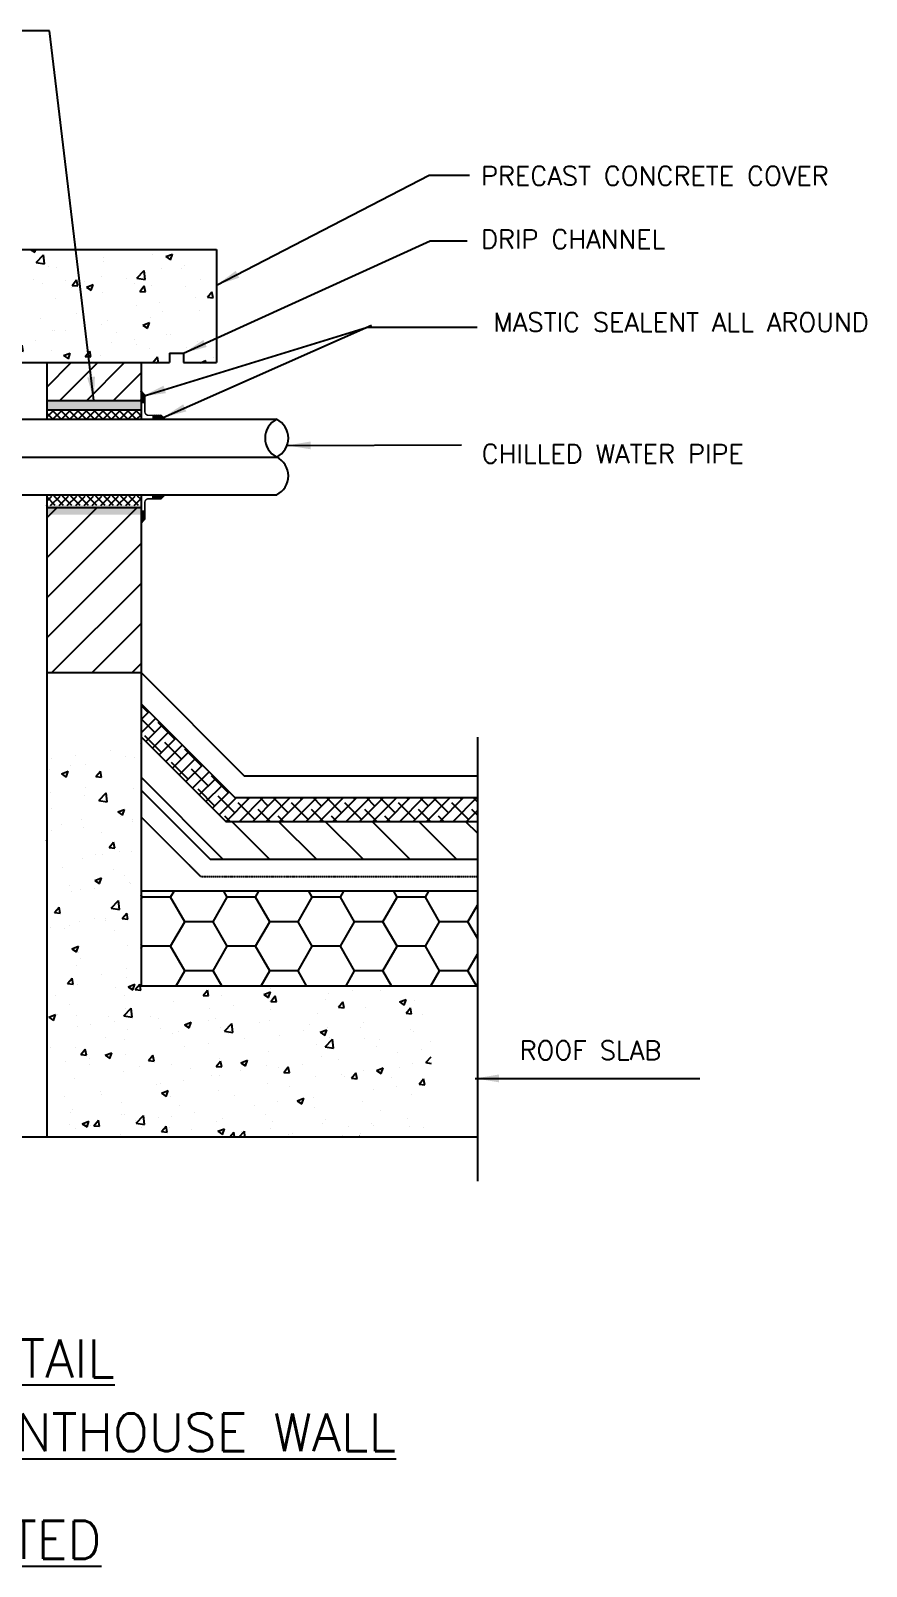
# Model space of a CAD drawing. Header units: millimetres. Extents: x -95178 to 274693, y -2232 to 263302.
# Drawn here: x 221447 to 223661, y 215872 to 219939 of the extents above; entities that cross this region are included whole.
import ezdxf

# ---------------------------------------------------------------- set-up
doc = ezdxf.new("R2010")
doc.units = ezdxf.units.MM
for name, pattern in [('CENTER', [2, 1.25, -0.25, 0.25, -0.25]), ('CONTINUÏUS', [0]), ('DASHED', [0.75, 0.5, -0.25])]:
    doc.linetypes.add(name, pattern=pattern)
for name, color, linetype in [('1-DIM', 15, 'Continuous'), ('2', 7, 'Continuous'), ('CH-PI-TXT', 7, 'Continuous'), ('M-ARC', 1, 'Continuous'), ('M-CH', 6, 'Continuous'), ('PED', 1, 'Continuous'), ('SECTION', 4, 'Continuous'), ('T', 4, 'Continuous')]:
    doc.layers.add(name, color=color, linetype=linetype)
doc.styles.add('ROMANS', font='romans.shx', dxfattribs={"width": 0.8})
doc.styles.get("Standard").update_dxf_attribs({"font": 'arial.ttf'})
doc.dimstyles.new('IMRAN', dxfattribs={"dimscale": 50, "dimtxt": 2.5, "dimasz": 2.5, "dimexe": 0.5, "dimexo": 0.5, "dimgap": 0.5, "dimtad": 0, "dimdec": 0, "dimrnd": 0.5, "dimzin": 9, "dimdsep": 46, "dimtxsty": 'ROMANS', "dimcen": 0, "dimdle": 0.07, "dimclrt": 15, "dimadec": 0, "dimazin": 0, "dimtfac": 1, "dimtdec": 4, "dimtix": 1, "dimtmove": 1, "dimatfit": 3, "dimfxl": 1, "dimtolj": 1, "dimtzin": 0, "dimarcsym": 0})

# ---------------------------------------------------------------- blocks, each defined once
blk = doc.blocks.new('*X42')
at = {"color": 0}
for p, q in [((189.38, 169.05), (190.16, 169.83)), ((190.03, 168.83), (189.38, 169.48)), ((190.91, 168.83), (189.91, 169.83)), ((190.04, 168.83), (191.04, 169.83)), ((191.79, 168.83), (190.79, 169.83)), ((190.93, 168.83), (191.93, 169.83)), ((192.68, 168.83), (191.68, 169.83)), ((191.81, 168.83), (192.81, 169.83)), ((193.56, 168.83), (192.56, 169.83)), ((192.7, 168.83), (193.7, 169.83)), ((194.44, 168.83), (193.44, 169.83)), ((193.58, 168.83), (194.58, 169.83)), ((195.33, 168.83), (194.33, 169.83)), ((194.46, 168.83), (195.46, 169.83)), ((196.21, 168.83), (195.21, 169.83)), ((195.35, 168.83), (196.35, 169.83)), ((197.1, 168.83), (196.1, 169.83)), ((196.23, 168.83), (197.23, 169.83)), ((197.98, 168.83), (196.98, 169.83)), ((197.12, 168.83), (198.12, 169.83)), ((198.86, 168.83), (197.86, 169.83)), ((198, 168.83), (199, 169.83)), ((199.38, 169.2), (198.75, 169.83)), ((198.88, 168.83), (199.38, 169.32))]:
    blk.add_line(p, q, dxfattribs=at)
blk = doc.blocks.new('*X43')
at = {"color": 0}
for p, q in [((189.38, 144.3), (189.91, 144.83)), ((189.79, 143.83), (190.79, 144.83)), ((191.16, 143.83), (190.16, 144.83)), ((190.68, 143.83), (191.68, 144.83)), ((192.04, 143.83), (191.04, 144.83)), ((191.56, 143.83), (192.56, 144.83)), ((192.93, 143.83), (191.93, 144.83)), ((192.45, 143.83), (193.45, 144.83)), ((193.81, 143.83), (192.81, 144.83)), ((193.33, 143.83), (194.33, 144.83)), ((194.7, 143.83), (193.7, 144.83)), ((194.21, 143.83), (195.21, 144.83)), ((195.58, 143.83), (194.58, 144.83)), ((195.1, 143.83), (196.1, 144.83)), ((196.46, 143.83), (195.46, 144.83)), ((195.98, 143.83), (196.98, 144.83)), ((197.35, 143.83), (196.35, 144.83)), ((196.86, 143.83), (197.86, 144.83)), ((198.23, 143.83), (197.23, 144.83)), ((197.75, 143.83), (198.75, 144.83)), ((199.12, 143.83), (198.12, 144.83)), ((199.38, 144.45), (199, 144.83)), ((190.28, 143.83), (189.38, 144.73)), ((189.39, 143.83), (189.38, 143.85)), ((198.63, 143.83), (199.38, 144.58))]:
    blk.add_line(p, q, dxfattribs=at)
blk = doc.blocks.new('*X41')
at = {"color": 0}
for p, q in [((134.64, 185.88), (134.64, 185.88)), ((136.12, 186.03), (136.82, 186.3)), ((136.12, 186.03), (136.62, 185.7)), ((136.62, 185.7), (136.82, 186.3)), ((139.51, 186.45), (139.51, 186.45)), ((139.98, 185.65), (139.98, 185.65)), ((149.02, 186.78), (149.07, 186.83)), ((149.02, 186.78), (149.62, 186.72)), ((149.54, 185.93), (149.54, 185.93)), ((149.62, 186.72), (149.6, 186.83)), ((150.49, 185.23), (151.19, 185.5)), ((150.99, 184.9), (151.19, 185.5)), ((154.74, 186.68), (154.74, 186.68)), ((156.2, 186.15), (156.68, 186.72)), ((156.2, 186.15), (156.8, 186.1)), ((156.33, 186.08), (156.33, 186.08)), ((156.8, 186.1), (156.68, 186.72)), ((158.83, 186.41), (158.83, 186.41)), ((160.83, 185.95), (160.83, 185.95)), ((163.37, 185.52), (163.85, 186.1)), ((163.37, 185.52), (163.97, 185.47)), ((163.97, 185.47), (163.85, 186.1)), ((170.54, 184.89), (171.02, 185.47)), ((171.14, 184.84), (171.02, 185.47)), ((175.13, 186.15), (175.13, 186.15)), ((178.91, 185.45), (178.91, 185.45)), ((180.18, 186.79), (180.18, 186.79)), ((181.41, 185.78), (181.41, 185.78)), ((185.2, 186.28), (185.2, 186.28)), ((187.67, 186.83), (188.13, 186.52)), ((188.13, 186.52), (188.24, 186.83)), ((188.26, 185.43), (189.04, 186.24)), ((189.15, 185.29), (189.04, 186.24)), ((195.41, 185.99), (195.41, 185.99)), ((195.44, 185.56), (195.44, 185.56)), ((200.63, 186.31), (200.63, 186.31)), ((202.01, 186.06), (202.71, 186.33)), ((202.01, 186.06), (202.5, 185.72)), ((202.5, 185.72), (202.71, 186.33)), ((139.36, 184.59), (139.36, 184.59)), ((143.72, 184.42), (143.72, 184.42)), ((144.49, 185.29), (144.49, 185.29)), ((145.32, 185.43), (145.32, 185.43)), ((146.22, 184.75), (146.22, 184.75)), ((149.17, 183.95), (149.17, 183.95)), ((150.01, 185.25), (150.01, 185.25)), ((150.49, 185.23), (150.99, 184.9)), ((150.65, 185.2), (150.65, 185.2)), ((155, 184.95), (155, 184.95)), ((155.99, 184.98), (155.99, 184.98)), ((159.75, 184.06), (159.75, 184.06)), ((161.33, 184.75), (161.33, 184.75)), ((164.8, 184.7), (164.8, 184.7)), ((164.86, 184.43), (165.56, 184.7)), ((164.86, 184.43), (165.36, 184.1)), ((165.36, 184.1), (165.56, 184.7)), ((166.67, 184.52), (166.67, 184.52)), ((168.81, 184.12), (168.81, 184.12)), ((170, 185.45), (170, 185.45)), ((170.54, 184.89), (171.14, 184.84)), ((172.01, 184.3), (172.01, 184.3)), ((172.59, 184.62), (172.59, 184.62)), ((177.35, 184.07), (177.35, 184.07)), ((177.72, 184.27), (178.2, 184.84)), ((177.72, 184.27), (178.31, 184.21)), ((178.31, 184.21), (178.2, 184.84)), ((179.23, 183.63), (179.93, 183.9)), ((179.73, 183.3), (179.93, 183.9)), ((182.68, 183.85), (182.68, 183.85)), ((183.74, 183.99), (183.74, 183.99)), ((184.89, 183.64), (185.37, 184.21)), ((185.25, 184.21), (185.25, 184.21)), ((185.49, 183.59), (185.37, 184.21)), ((188.26, 185.43), (189.15, 185.29)), ((189.58, 184.99), (189.58, 184.99)), ((190.39, 184.92), (190.39, 184.92)), ((195.18, 184), (195.18, 184)), ((198.93, 183.77), (199.71, 184.58)), ((199.82, 183.63), (199.71, 184.58)), ((201.49, 184.83), (201.49, 184.83)), ((203.64, 184.8), (203.64, 184.8)), ((203.99, 185.16), (203.99, 185.16)), ((136.22, 182.31), (137, 183.12)), ((136.22, 182.31), (137.11, 182.17)), ((137.11, 182.17), (137, 183.12)), ((137.41, 183.59), (137.41, 183.59)), ((142.09, 182.01), (142.79, 182.28)), ((142.59, 181.67), (142.79, 182.28)), ((143.33, 182.95), (143.33, 182.95)), ((149.42, 182.6), (149.42, 182.6)), ((154.62, 183.35), (154.62, 183.35)), ((156.2, 182.46), (156.2, 182.46)), ((159.99, 182.96), (159.99, 182.96)), ((166.3, 183.79), (166.3, 183.79)), ((175.01, 182.82), (175.01, 182.82)), ((177.91, 182.99), (177.91, 182.99)), ((179.23, 183.63), (179.73, 183.3)), ((180.06, 183.46), (180.06, 183.46)), ((182.57, 182.34), (182.57, 182.34)), ((184.89, 183.64), (185.49, 183.59)), ((188.02, 183.62), (188.02, 183.62)), ((188.88, 183.17), (188.88, 183.17)), ((191.39, 183.5), (191.39, 183.5)), ((191.97, 182.79), (191.97, 182.79)), ((192.06, 183.01), (192.54, 183.59)), ((192.06, 183.01), (192.66, 182.96)), ((192.66, 182.96), (192.54, 183.59)), ((193.36, 183.4), (193.36, 183.4)), ((193.6, 182.83), (194.3, 183.1)), ((193.6, 182.83), (194.1, 182.5)), ((194.1, 182.5), (194.3, 183.1)), ((195.32, 182.23), (195.32, 182.23)), ((197.8, 183.79), (197.8, 183.79)), ((198.7, 183.17), (198.7, 183.17)), ((198.93, 183.77), (199.82, 183.63)), ((199.23, 182.38), (199.72, 182.96)), ((199.23, 182.38), (199.83, 182.33)), ((199.83, 182.33), (199.72, 182.96)), ((200.51, 182.98), (200.51, 182.98)), ((204.04, 182.95), (204.04, 182.95)), ((205.65, 183.68), (205.65, 183.68)), ((206.41, 181.76), (206.89, 182.33)), ((207, 181.7), (206.89, 182.33)), ((136.07, 180.51), (136.55, 181.08)), ((136.66, 180.46), (136.55, 181.08)), ((137.5, 181.95), (137.5, 181.95)), ((139.24, 181.26), (139.24, 181.26)), ((142.09, 182.01), (142.58, 181.67)), ((143.59, 180.8), (143.59, 180.8)), ((144.37, 181.96), (144.37, 181.96)), ((146.89, 180.65), (147.67, 181.46)), ((146.89, 180.65), (147.78, 180.51)), ((147.38, 181.3), (147.38, 181.3)), ((147.78, 180.51), (147.67, 181.46)), ((153.7, 182.13), (153.7, 182.13)), ((156.46, 181.21), (157.16, 181.48)), ((156.46, 181.21), (156.96, 180.87)), ((156.96, 180.87), (157.16, 181.48)), ((159.63, 180.73), (159.63, 180.73)), ((164.68, 181.37), (164.68, 181.37)), ((166.25, 180.99), (166.25, 180.99)), ((169.87, 182.12), (169.87, 182.12)), ((169.96, 180.68), (169.96, 180.68)), ((170.83, 180.41), (171.53, 180.68)), ((171.33, 180.07), (171.53, 180.68)), ((172.08, 181.99), (172.08, 181.99)), ((176.28, 181.51), (176.28, 181.51)), ((178.78, 181.84), (178.78, 181.84)), ((180.31, 180.79), (180.31, 180.79)), ((185.13, 180.88), (185.13, 180.88)), ((186.14, 181.79), (186.14, 181.79)), ((190.27, 181.59), (190.27, 181.59)), ((198.86, 180.88), (198.86, 180.88)), ((201.36, 181.21), (201.36, 181.21)), ((205.15, 181.71), (205.15, 181.71)), ((206.41, 181.76), (207, 181.7)), ((134.38, 179.05), (134.39, 179.05)), ((134.38, 179.02), (134.39, 179.05)), ((134.77, 179.64), (134.77, 179.64)), ((134.8, 179.42), (134.8, 179.42)), ((136.07, 180.51), (136.66, 180.46)), ((138.03, 180.54), (138.03, 180.54)), ((140.14, 179.2), (140.14, 179.2)), ((141.09, 180.47), (141.09, 180.47)), ((143.24, 179.88), (143.72, 180.46)), ((143.24, 179.88), (143.84, 179.83)), ((143.37, 180.32), (143.37, 180.32)), ((143.84, 179.83), (143.72, 180.46)), ((145.48, 178.97), (145.48, 178.97)), ((148.71, 180.09), (148.71, 180.09)), ((149.3, 179.28), (149.3, 179.28)), ((150.41, 179.25), (150.89, 179.83)), ((150.41, 179.25), (151.01, 179.2)), ((151.01, 179.2), (150.89, 179.83)), ((154.05, 179.87), (154.05, 179.87)), ((154.5, 180.03), (154.5, 180.03)), ((154.58, 178.98), (154.58, 178.98)), ((157.36, 179.02), (157.36, 179.02)), ((157.57, 179), (158.35, 179.81)), ((157.57, 179), (158.46, 178.86)), ((157.58, 178.63), (158.07, 179.2)), ((158.18, 178.57), (158.07, 179.2)), ((158.46, 178.86), (158.35, 179.81)), ((159.38, 179.64), (159.38, 179.64)), ((160.42, 179.98), (160.42, 179.98)), ((163.67, 179.85), (163.67, 179.85)), ((164.72, 179.41), (164.72, 179.41)), ((166.18, 180.18), (166.18, 180.18)), ((170.06, 179.19), (170.06, 179.19)), ((170.83, 180.41), (171.33, 180.07)), ((174.48, 179.79), (174.48, 179.79)), ((174.89, 179.49), (174.89, 179.49)), ((175.4, 178.96), (175.4, 178.96)), ((179.94, 180.13), (179.94, 180.13)), ((185.2, 179.61), (185.9, 179.87)), ((185.2, 179.61), (185.7, 179.27)), ((185.7, 179.27), (185.9, 179.87)), ((186.25, 179.23), (186.25, 179.23)), ((188.76, 179.55), (188.76, 179.55)), ((192.54, 180.05), (192.54, 180.05)), ((195.79, 179.29), (195.79, 179.29)), ((199.57, 178.8), (200.27, 179.07)), ((200.07, 178.47), (200.27, 179.07)), ((200.39, 179.65), (200.39, 179.65)), ((201.62, 180.3), (201.62, 180.3)), ((205.52, 180.35), (205.52, 180.35)), ((139.12, 177.93), (139.12, 177.93)), ((144.25, 178.64), (144.25, 178.64)), ((144.75, 177.36), (144.75, 177.36)), ((148.06, 177.98), (148.76, 178.25)), ((148.06, 177.98), (148.55, 177.65)), ((148.55, 177.65), (148.76, 178.25)), ((148.75, 177.98), (148.75, 177.98)), ((150.82, 178.75), (150.82, 178.75)), ((151.07, 178.19), (151.07, 178.19)), ((153.57, 178.52), (153.57, 178.52)), ((156.15, 178.52), (156.15, 178.52)), ((157.58, 178.63), (158.18, 178.57)), ((159.51, 177.4), (159.51, 177.4)), ((161.49, 178.3), (161.49, 178.3)), ((162.43, 177.18), (163.13, 177.45)), ((162.81, 177.79), (162.81, 177.79)), ((162.93, 176.85), (163.13, 177.45)), ((164.56, 178.04), (164.56, 178.04)), ((164.76, 178), (165.24, 178.57)), ((164.76, 178), (165.36, 177.95)), ((165.36, 177.95), (165.24, 178.57)), ((166.83, 178.07), (166.83, 178.07)), ((168.24, 177.34), (169.02, 178.15)), ((168.24, 177.34), (169.13, 177.2)), ((168.64, 178.79), (168.64, 178.79)), ((169.13, 177.2), (169.02, 178.15)), ((169.75, 178.79), (169.75, 178.79)), ((171.93, 177.37), (172.41, 177.95)), ((171.93, 177.37), (172.53, 177.32)), ((172.17, 177.85), (172.17, 177.85)), ((172.53, 177.32), (172.41, 177.95)), ((173.65, 177.57), (173.65, 177.57)), ((176.15, 177.9), (176.15, 177.9)), ((177.51, 177.62), (177.51, 177.62)), ((179.1, 176.74), (179.58, 177.32)), ((179.7, 176.69), (179.58, 177.32)), ((179.94, 178.39), (179.94, 178.39)), ((180.74, 178.74), (180.74, 178.74)), ((182.84, 177.39), (182.84, 177.39)), ((185.01, 177.56), (185.01, 177.56)), ((186.07, 178.51), (186.07, 178.51)), ((189.96, 178.29), (189.96, 178.29)), ((190.15, 178.26), (190.15, 178.26)), ((191.41, 178.29), (191.41, 178.29)), ((195.2, 178.9), (195.2, 178.9)), ((196.75, 178.06), (196.75, 178.06)), ((199.57, 178.8), (200.07, 178.47)), ((202.09, 177.84), (202.09, 177.84)), ((202.52, 177.77), (202.52, 177.77)), ((137.09, 175.98), (137.09, 175.98)), ((138.46, 176.53), (138.46, 176.53)), ((140.96, 176.86), (140.96, 176.86)), ((142.92, 176.98), (142.92, 176.98)), ((149.18, 175.95), (149.18, 175.95)), ((151.15, 175.79), (151.15, 175.79)), ((154.37, 176.7), (154.37, 176.7)), ((156.98, 176.79), (156.98, 176.79)), ((161.04, 175.91), (161.04, 175.91)), ((162.43, 177.18), (162.93, 176.85)), ((163.54, 176.24), (163.54, 176.24)), ((167.33, 176.73), (167.33, 176.73)), ((174.77, 176.17), (174.77, 176.17)), ((176.8, 176.38), (177.5, 176.65)), ((176.8, 176.38), (177.3, 176.04)), ((177.3, 176.04), (177.5, 176.65)), ((178.29, 176.29), (178.29, 176.29)), ((178.91, 175.69), (179.69, 176.5)), ((179.1, 176.74), (179.7, 176.69)), ((179.8, 175.55), (179.69, 176.5)), ((179.82, 176.81), (179.82, 176.81)), ((184.13, 177.29), (184.13, 177.29)), ((186.28, 176.12), (186.76, 176.69)), ((186.28, 176.12), (186.87, 176.06)), ((186.87, 176.06), (186.76, 176.69)), ((188.18, 177.17), (188.18, 177.17)), ((189.91, 176.11), (189.91, 176.11)), ((191.17, 175.58), (191.87, 175.85)), ((191.67, 175.24), (191.87, 175.85)), ((193.45, 175.49), (193.93, 176.06)), ((193.52, 176.94), (193.52, 176.94)), ((194.05, 175.44), (193.93, 176.06)), ((196.23, 176.94), (196.23, 176.94)), ((198.73, 177.27), (198.73, 177.27)), ((198.86, 176.72), (198.86, 176.72)), ((200.27, 176.32), (200.27, 176.32)), ((204.2, 176.49), (204.2, 176.49)), ((205.4, 177.02), (205.4, 177.02)), ((136.04, 175.46), (136.04, 175.46)), ((139.85, 174.83), (140.35, 175.03)), ((140.29, 174.83), (140.35, 175.03)), ((141.38, 175.23), (141.38, 175.23)), ((144.13, 175.31), (144.13, 175.31)), ((146.72, 175.01), (146.72, 175.01)), ((154.73, 175.07), (154.73, 175.07)), ((169.63, 175.46), (169.63, 175.46)), ((172.46, 175.29), (172.46, 175.29)), ((178.91, 175.69), (179.8, 175.55)), ((183.62, 175.28), (183.62, 175.28)), ((186.13, 175.61), (186.13, 175.61)), ((190.02, 174.93), (190.02, 174.93)), ((190.35, 174.83), (190.36, 174.84)), ((190.36, 174.83), (190.36, 174.84)), ((191.17, 175.58), (191.67, 175.24)), ((193.45, 175.49), (194.05, 175.44)), ((195.07, 175.57), (195.07, 175.57)), ((200.62, 174.86), (201.1, 175.44)), ((200.62, 174.86), (200.97, 174.83)), ((201.21, 174.83), (201.1, 175.44)), ((205.68, 174.83), (206.24, 175.05)), ((206.17, 174.83), (206.24, 175.05)), ((207.04, 175.33), (207.04, 175.33))]:
    blk.add_line(p, q, dxfattribs=at)
blk = doc.blocks.new('*X40')
at = {"color": 0}
for p, q in [((189.46, 134.34), (189.46, 134.34)), ((196.16, 133.76), (196.16, 133.76)), ((199.35, 134.5), (199.38, 134.51)), ((199.35, 134.5), (199.38, 134.47)), ((189.87, 132.93), (189.87, 132.93)), ((191.85, 132.14), (191.85, 132.14)), ((192.38, 133.26), (192.38, 133.26)), ((193.49, 132.29), (193.49, 132.29)), ((197.69, 133.14), (197.69, 133.14)), ((198.69, 133.04), (198.69, 133.04)), ((189.69, 131.76), (189.69, 131.76)), ((190.94, 131.27), (191.64, 131.54)), ((190.94, 131.27), (191.44, 130.93)), ((191.44, 130.93), (191.64, 131.54)), ((194.6, 130.99), (195.08, 131.56)), ((194.6, 130.99), (195.2, 130.93)), ((195.03, 131.53), (195.03, 131.53)), ((195.2, 130.93), (195.08, 131.56)), ((189.75, 129.32), (189.75, 129.32)), ((193.37, 128.97), (193.37, 128.97)), ((193.53, 129.81), (193.53, 129.81)), ((194.89, 128.45), (195.67, 129.26)), ((195.78, 128.31), (195.67, 129.26)), ((195.67, 128.64), (195.67, 128.64)), ((198.57, 129.72), (198.57, 129.72)), ((189.84, 127.64), (189.84, 127.64)), ((194.89, 128.45), (195.78, 128.31)), ((196.91, 127.24), (197.61, 127.51)), ((196.91, 127.24), (197.41, 126.91)), ((197.41, 126.91), (197.61, 127.51)), ((189.85, 125.3), (189.85, 125.3)), ((190.9, 125.87), (190.9, 125.87)), ((193.08, 126.42), (193.08, 126.42)), ((193.25, 125.64), (193.25, 125.64)), ((197.22, 126.7), (197.22, 126.7)), ((198.42, 126.19), (198.42, 126.19)), ((198.44, 126.39), (198.44, 126.39)), ((189.41, 124.04), (189.38, 124.24)), ((189.38, 124.04), (189.41, 124.04)), ((195.19, 125.08), (195.19, 125.08)), ((195.99, 123.46), (196.47, 124.04)), ((196.59, 123.41), (196.47, 124.04)), ((193.13, 122.31), (193.13, 122.31)), ((194.59, 122.76), (194.59, 122.76)), ((195.26, 122.68), (195.26, 122.68)), ((195.99, 123.46), (196.59, 123.41)), ((197.09, 123.09), (197.09, 123.09)), ((198.32, 123.06), (198.32, 123.06)), ((189.43, 121.68), (189.43, 121.68)), ((191.09, 121.34), (191.09, 121.34)), ((196.43, 121.11), (196.43, 121.11)), ((197.66, 120.48), (197.66, 120.48)), ((191.82, 119.48), (191.82, 119.48)), ((191.96, 118.81), (191.96, 118.81)), ((193.01, 118.98), (193.01, 118.98)), ((194.46, 119.14), (194.46, 119.14)), ((194.48, 119.99), (195.18, 120.26)), ((194.48, 119.99), (194.98, 119.66)), ((194.98, 119.66), (195.18, 120.26)), ((198.2, 119.73), (198.2, 119.73)), ((198.25, 119.64), (198.25, 119.64)), ((190.2, 116.57), (190.68, 117.14)), ((190.8, 116.52), (190.68, 117.14)), ((196.21, 117.05), (196.99, 117.86)), ((197.1, 116.91), (196.99, 117.86)), ((190.2, 116.57), (190.8, 116.52)), ((192.89, 115.65), (192.89, 115.65)), ((194.48, 116), (194.48, 116)), ((195.62, 115.7), (195.62, 115.7)), ((195.64, 115.98), (195.64, 115.98)), ((196.21, 117.05), (197.1, 116.91)), ((197.38, 115.94), (197.86, 116.52)), ((197.38, 115.94), (197.97, 115.89)), ((197.97, 115.89), (197.86, 116.52)), ((198.08, 116.4), (198.08, 116.4)), ((189.81, 114.98), (189.81, 114.98)), ((191.25, 114.88), (191.25, 114.88)), ((191.83, 115.2), (191.83, 115.2)), ((196.59, 114.66), (196.59, 114.66)), ((192.05, 112.74), (192.75, 113.01)), ((192.05, 112.74), (192.54, 112.41)), ((192.54, 112.4), (192.75, 113.01)), ((192.76, 112.32), (192.76, 112.32)), ((197.96, 113.07), (197.96, 113.07)), ((199.3, 112.59), (199.3, 112.59)), ((192.49, 110.92), (192.49, 110.92)), ((192.99, 111.75), (192.99, 111.75)), ((197.83, 110.69), (197.83, 110.69)), ((189.4, 109.01), (189.4, 109.01)), ((191.59, 109.05), (192.07, 109.62)), ((191.59, 109.05), (192.19, 108.99)), ((192.19, 108.99), (192.07, 109.62)), ((192.64, 108.99), (192.64, 108.99)), ((195.23, 110.01), (195.23, 110.01)), ((197.84, 109.74), (197.84, 109.74)), ((198.76, 108.42), (199.25, 108.99)), ((199.36, 108.37), (199.25, 108.99)), ((190.36, 107.81), (190.36, 107.81)), ((196.67, 108.64), (196.67, 108.64)), ((197.63, 107.82), (197.63, 107.82)), ((198.01, 108.71), (198.71, 108.98)), ((198.01, 108.71), (198.51, 108.38)), ((198.51, 108.38), (198.71, 108.98)), ((198.76, 108.42), (199.36, 108.37)), ((199.17, 108.97), (199.17, 108.97)), ((203.46, 108.82), (203.46, 108.82)), ((205.94, 107.79), (206.42, 108.37)), ((205.94, 107.79), (206.53, 107.74)), ((206.53, 107.74), (206.42, 108.37)), ((207.9, 107.76), (207.9, 107.76)), ((212.39, 107.91), (213.09, 108.18)), ((212.39, 107.91), (212.88, 107.58)), ((212.88, 107.58), (213.09, 108.18)), ((213.09, 108.51), (213.09, 108.51)), ((213.11, 107.16), (213.59, 107.74)), ((213.71, 107.11), (213.59, 107.74)), ((219.25, 108.02), (219.25, 108.02)), ((221.76, 108.35), (221.76, 108.35)), ((224.77, 108.32), (224.77, 108.32)), ((226.76, 107.11), (227.46, 107.38)), ((227.25, 106.78), (227.46, 107.38)), ((189.61, 105.49), (190.31, 105.76)), ((190.11, 105.15), (190.31, 105.76)), ((190.55, 105.81), (190.55, 105.81)), ((191.79, 106.82), (191.79, 106.82)), ((197.54, 105.65), (198.32, 106.46)), ((197.71, 106.41), (197.71, 106.41)), ((198.43, 105.51), (198.32, 106.46)), ((202.85, 107.12), (202.85, 107.12)), ((206.65, 106.36), (206.65, 106.36)), ((209.15, 106.69), (209.15, 106.69)), ((212.94, 107.18), (212.94, 107.18)), ((213.11, 107.16), (213.71, 107.11)), ((213.11, 106.32), (213.11, 106.32)), ((218.11, 105.88), (218.11, 105.88)), ((218.94, 107.32), (218.94, 107.32)), ((220.28, 106.54), (220.76, 107.11)), ((220.28, 106.54), (220.88, 106.48)), ((220.88, 106.48), (220.76, 107.11)), ((223.16, 106.52), (223.16, 106.52)), ((226.76, 107.11), (227.25, 106.78)), ((227.45, 105.91), (227.94, 106.48)), ((227.45, 105.91), (228.05, 105.86)), ((228.05, 105.86), (227.94, 106.48)), ((228.35, 107.27), (228.35, 107.27)), ((189.61, 105.49), (190.11, 105.15)), ((192.52, 105.66), (192.52, 105.66)), ((192.65, 104.46), (192.65, 104.46)), ((194.04, 104.7), (194.04, 104.7)), ((195.88, 105.58), (195.88, 105.58)), ((196.54, 105.03), (196.54, 105.03)), ((197.54, 105.65), (198.43, 105.51)), ((197.99, 104.24), (197.99, 104.24)), ((200.33, 105.53), (200.33, 105.53)), ((201.22, 105.36), (201.22, 105.36)), ((201.45, 104.32), (201.45, 104.32)), ((203.98, 104.69), (204.68, 104.96)), ((203.98, 104.69), (204.48, 104.35)), ((204.48, 104.35), (204.68, 104.96)), ((206.56, 105.13), (206.56, 105.13)), ((207.28, 105.32), (207.28, 105.32)), ((207.78, 104.43), (207.78, 104.43)), ((208.21, 104), (208.99, 104.81)), ((209.1, 103.86), (208.99, 104.81)), ((211.9, 104.91), (211.9, 104.91)), ((212.97, 105.18), (212.97, 105.18)), ((217.24, 104.68), (217.24, 104.68)), ((218.36, 103.89), (219.06, 104.16)), ((218.85, 103.55), (219.06, 104.16)), ((219.13, 104.4), (219.13, 104.4)), ((222.58, 104.45), (222.58, 104.45)), ((222.91, 104.9), (222.91, 104.9)), ((227.91, 104.23), (227.91, 104.23)), ((229.23, 105.73), (229.23, 105.73)), ((195.61, 103.32), (195.61, 103.32)), ((197.59, 103.08), (197.59, 103.08)), ((202.73, 103.79), (202.73, 103.79)), ((203.33, 104.01), (203.33, 104.01)), ((206.52, 102.74), (206.52, 102.74)), ((208.21, 104), (209.1, 103.86)), ((208.67, 103.79), (208.67, 103.79)), ((210.31, 103.24), (210.31, 103.24)), ((214.01, 103.56), (214.01, 103.56)), ((216.62, 104.07), (216.62, 104.07)), ((217.99, 102.55), (217.99, 102.55)), ((218.36, 103.89), (218.85, 103.55)), ((218.88, 102.34), (219.66, 103.15)), ((219.35, 103.34), (219.35, 103.34)), ((219.77, 102.2), (219.66, 103.15)), ((223.04, 103.19), (223.04, 103.19)), ((224.68, 103.11), (224.68, 103.11)), ((228.23, 103.94), (228.23, 103.94)), ((230.02, 102.89), (230.02, 102.89)), ((189.78, 102.32), (189.78, 102.32)), ((192.4, 102.33), (192.4, 102.33)), ((192.98, 101.53), (193.46, 102.1)), ((192.98, 101.53), (193.58, 101.47)), ((193.58, 101.47), (193.46, 102.1)), ((193.91, 101.08), (193.91, 101.08)), ((195.58, 101.46), (196.28, 101.73)), ((195.58, 101.46), (196.08, 101.13)), ((196.08, 101.13), (196.28, 101.73)), ((197.7, 101.58), (197.7, 101.58)), ((200.15, 100.9), (200.63, 101.47)), ((200.15, 100.9), (200.75, 100.85)), ((200.75, 100.85), (200.63, 101.47)), ((204.02, 102.41), (204.02, 102.41)), ((207.66, 101.1), (207.66, 101.1)), ((209.95, 100.66), (210.65, 100.93)), ((210.45, 100.33), (210.65, 100.93)), ((212.85, 101.85), (212.85, 101.85)), ((218.53, 101.35), (218.53, 101.35)), ((218.88, 102.34), (219.77, 102.2)), ((220.28, 100.96), (220.28, 100.96)), ((224.36, 102.36), (224.36, 102.36)), ((226.6, 101.79), (226.6, 101.79)), ((229.1, 102.12), (229.1, 102.12)), ((229.56, 100.69), (230.12, 101.28)), ((191.41, 100.75), (191.41, 100.75)), ((193.89, 100.5), (193.89, 100.5)), ((197.47, 99.76), (197.47, 99.76)), ((199.23, 100.27), (199.23, 100.27)), ((202.61, 100.46), (202.61, 100.46)), ((204.57, 100.05), (204.57, 100.05)), ((206.86, 99.35), (206.86, 99.35)), ((207.32, 100.27), (207.81, 100.84)), ((207.32, 100.27), (207.92, 100.22)), ((207.68, 99.3), (207.68, 99.3)), ((207.92, 100.22), (207.81, 100.84)), ((209.91, 99.82), (209.91, 99.82)), ((209.95, 100.66), (210.45, 100.33)), ((212.7, 100.35), (212.7, 100.35)), ((213.99, 100.13), (213.99, 100.13)), ((214.5, 99.64), (214.98, 100.22)), ((214.5, 99.64), (215.09, 99.59)), ((215.09, 99.59), (214.98, 100.22)), ((215.25, 99.6), (215.25, 99.6)), ((216.49, 100.46), (216.49, 100.46)), ((220.59, 99.37), (220.59, 99.37)), ((221.67, 99.02), (222.15, 99.59)), ((222.27, 98.96), (222.15, 99.59)), ((222.91, 99.86), (222.91, 99.86)), ((224.32, 99.86), (225.02, 100.13)), ((224.32, 99.86), (224.82, 99.53)), ((224.82, 99.53), (225.02, 100.13)), ((226.76, 100.16), (226.76, 100.16)), ((228.11, 100.61), (228.11, 100.61)), ((229.56, 100.69), (230.12, 100.6)), ((192.28, 99.01), (192.28, 99.01)), ((195.07, 97.64), (195.07, 97.64)), ((201.03, 98.35), (201.03, 98.35)), ((201.39, 98.47), (201.39, 98.47)), ((201.55, 97.44), (202.25, 97.71)), ((202.05, 97.1), (202.25, 97.71)), ((203.89, 98.8), (203.89, 98.8)), ((207.54, 97.77), (207.54, 97.77)), ((212.73, 98.52), (212.73, 98.52)), ((215.09, 98.16), (215.09, 98.16)), ((217.86, 99.22), (217.86, 99.22)), ((220.92, 99.16), (220.92, 99.16)), ((221.67, 99.02), (222.27, 98.96)), ((223.97, 97.84), (223.97, 97.84)), ((225.92, 99.15), (225.92, 99.15)), ((226.47, 98.17), (226.47, 98.17)), ((228.84, 98.39), (229.32, 98.96)), ((228.84, 98.39), (229.44, 98.34)), ((229.44, 98.34), (229.32, 98.96)), ((191.28, 97.14), (191.28, 97.14)), ((195.2, 97.35), (195.2, 97.35)), ((197.35, 96.43), (197.35, 96.43)), ((201.55, 97.44), (202.05, 97.1)), ((202.48, 97.13), (202.48, 97.13)), ((203.43, 96.16), (203.43, 96.16)), ((209.26, 97.16), (209.26, 97.16)), ((211.36, 96.18), (211.36, 96.18)), ((213.86, 96.51), (213.86, 96.51)), ((215.92, 96.64), (216.62, 96.9)), ((215.92, 96.64), (216.42, 96.3)), ((216.42, 96.3), (216.62, 96.9)), ((217.65, 97.01), (217.65, 97.01)), ((222.79, 96.54), (222.79, 96.54)), ((227.99, 97.29), (227.99, 97.29)), ((191.95, 95.39), (191.95, 95.39)), ((192.16, 95.68), (192.16, 95.68)), ((193.15, 94.21), (193.85, 94.48)), ((193.65, 93.88), (193.85, 94.48)), ((194.37, 94), (194.85, 94.58)), ((194.96, 93.95), (194.85, 94.58)), ((197.29, 95.16), (197.29, 95.16)), ((197.6, 95.15), (197.6, 95.15)), ((198.75, 94.52), (198.75, 94.52)), ((198.86, 94.26), (199.64, 95.07)), ((199.75, 94.12), (199.64, 95.07)), ((201.26, 94.85), (201.26, 94.85)), ((202.62, 94.94), (202.62, 94.94)), ((205.05, 95.35), (205.05, 95.35)), ((207.41, 94.44), (207.41, 94.44)), ((207.96, 94.71), (207.96, 94.71)), ((212.61, 95.19), (212.61, 95.19)), ((213.3, 94.49), (213.3, 94.49)), ((217.74, 95.9), (217.74, 95.9)), ((218.91, 94.66), (218.91, 94.66)), ((224.74, 95.66), (224.74, 95.66)), ((227.63, 94.73), (227.63, 94.73)), ((191.77, 94.15), (191.77, 94.15)), ((192.44, 93.69), (192.44, 93.69)), ((193.15, 94.21), (193.65, 93.88)), ((194.06, 94.05), (194.06, 94.05)), ((194.37, 94), (194.96, 93.95)), ((197.23, 93.1), (197.23, 93.1)), ((198.86, 94.26), (199.75, 94.12)), ((199.39, 93.82), (199.39, 93.82)), ((201.54, 93.38), (202.02, 93.95)), ((201.54, 93.38), (202.14, 93.32)), ((202.14, 93.32), (202.02, 93.95)), ((202.36, 93.8), (202.36, 93.8)), ((204.73, 93.6), (204.73, 93.6)), ((207.52, 93.41), (208.22, 93.68)), ((207.52, 93.41), (208.02, 93.07)), ((208.02, 93.07), (208.22, 93.68)), ((208.78, 92.83), (209.19, 93.32)), ((209.28, 92.83), (209.19, 93.32)), ((209.76, 92.83), (210.32, 93.41)), ((210.07, 93.37), (210.07, 93.37)), ((210.38, 92.83), (210.32, 93.41)), ((213.08, 93.66), (213.08, 93.66)), ((215.02, 93.07), (215.02, 93.07)), ((215.41, 93.14), (215.41, 93.14)), ((218.64, 94.26), (218.64, 94.26)), ((220.75, 92.92), (220.75, 92.92)), ((221.34, 93.9), (221.34, 93.9)), ((222.47, 92.83), (222.59, 92.88)), ((222.58, 92.83), (222.59, 92.88)), ((222.67, 93.21), (222.67, 93.21)), ((223.84, 94.23), (223.84, 94.23)), ((223.98, 94.04), (223.98, 94.04)), ((227.87, 93.96), (227.87, 93.96)), ((229.31, 93.81), (229.31, 93.81))]:
    blk.add_line(p, q, dxfattribs=at)

msp = doc.modelspace()

# ---------------------------------------------------------------- hatches: boundary and pattern name
at = {"layer": '1-DIM'}
h = msp.add_hatch(dxfattribs=at)
h.set_pattern_fill('ANSI31', color=256, scale=600, style=0)
h.set_pattern_definition([(45, (196632.84, 287554.34), (-53.03301, 53.03301), [])])
h.paths.add_polyline_path([(221489.648, 218238.544), (221739.648, 218238.544), (221739.648, 218676.182), (221489.648, 218676.182)])
h.paths.add_polyline_path([(220314.648, 218238.544), (220564.648, 218238.544), (220564.648, 219059.493), (220314.648, 219059.493)])
h = msp.add_hatch(dxfattribs=at)
h.set_pattern_fill('ANSI38', color=11, scale=200, style=0)
h.set_pattern_definition([(45, (197080.238, 279014.643), (-17.67767, 17.67767), []), (135, (197080.238, 279014.643), (-53.033009, 17.67767), [62.5, -37.5])])
h.paths.add_polyline_path([(221739.648, 218068.838), (221739.648, 218155.909), (221987.898, 217907.659), (222630.66, 217907.659), (222630.66, 217844.659), (221963.827, 217844.659)])
h = msp.add_hatch(dxfattribs=at)
h.set_pattern_fill('ANSI31', color=11, scale=700, style=0)
h.set_pattern_definition([(135, (199992.905, 361966.925), (61.871843, 61.871843), [])])
h.paths.add_polyline_path([(222630.66, 217844.659), (222630.66, 217744.659), (221922.406, 217744.659), (221739.648, 217927.417), (221739.648, 218068.838), (221963.827, 217844.659)])
h = msp.add_hatch(dxfattribs=at)
h.set_pattern_fill('HONEY', color=256, scale=600, style=0)
h.set_pattern_definition([(180, (199992.905, 361966.925), (-112.5, 64.951905), [75, -150]), (60, (199992.905, 361966.925), (112.5, 64.951905), [75, -150]), (120, (199992.905, 361966.925), (-2e-07, 129.90381), [-150, 75])])
h.paths.add_polyline_path([(221739.648, 217659.493), (222630.66, 217659.493), (222630.66, 217409.493), (221739.648, 217409.493)])
at = {"layer": 'M-CH'}
h = msp.add_hatch(dxfattribs=at)
h.set_pattern_fill('ANSI31', color=1, scale=400, style=0)
h.set_pattern_definition([(45, (242061.39, 361966.925), (-35.355339, 35.355339), [])])
h.paths.add_polyline_path([(221739.648, 218959.493), (221739.648, 219059.493), (221489.648, 219059.493), (221489.648, 218959.493)])
at = {"layer": 'PED'}
for points in [[(221739.648, 218934.493), (221739.648, 218959.493), (221489.648, 218959.493), (221489.648, 218934.493)], [(221489.648, 218681.806), (221489.648, 218656.806), (221739.648, 218656.806), (221739.648, 218681.806)]]:
    msp.add_hatch(color=13, dxfattribs=at).paths.add_polyline_path(points)

# ---------------------------------------------------------------- linework, layer by layer
at = {"color": 2}
for p, q in [((220114.648, 219359.493), (221939.648, 219359.493)), ((221939.648, 219359.493), (221939.648, 219059.493)), ((221814.648, 219084.493), (221852.148, 219084.493)), ((221814.648, 219084.493), (221814.648, 219059.493)), ((221852.148, 219084.493), (221852.148, 219059.493)), ((220239.648, 219059.493), (221814.648, 219059.493)), ((221489.648, 219059.493), (221489.648, 218909.493)), ((221739.648, 219059.493), (221739.648, 218909.493)), ((221852.148, 219059.493), (221939.648, 219059.493)), ((221489.648, 218959.493), (221739.648, 218959.493)), ((221489.648, 218934.493), (221739.648, 218934.493)), ((221489.648, 218709.493), (221489.648, 217009.493)), ((221489.648, 218676.182), (221739.648, 218676.182)), ((221739.648, 218709.493), (221739.648, 217409.493)), ((221489.648, 218238.544), (221739.648, 218238.544)), ((221739.648, 217409.493), (222631.054, 217409.493)), ((219423.637, 217009.493), (222631.054, 217009.493))]:
    msp.add_line(p, q, dxfattribs=at)
at = {"color": 15}
for p, q in [((221739.748, 218983.477), (221740.148, 218983.876)), ((221749.748, 218972.198), (221739.748, 218982.198)), ((221739.748, 218978.173), (221742.701, 218981.126)), ((221739.748, 218972.87), (221745.254, 218978.376)), ((221749.748, 218966.895), (221739.748, 218976.895)), ((221739.748, 218967.567), (221747.807, 218975.626)), ((221739.748, 218962.264), (221749.748, 218972.264)), ((221749.748, 218961.592), (221739.748, 218971.592)), ((221739.748, 218956.96), (221749.748, 218966.96)), ((221749.748, 218956.288), (221739.748, 218966.288)), ((221746.776, 218953.957), (221739.748, 218960.985)), ((221742.049, 218953.957), (221749.748, 218961.657)), ((221741.473, 218953.957), (221739.748, 218955.682)), ((221747.352, 218953.957), (221749.748, 218956.354)), ((221772.096, 218914.718), (221777.371, 218919.993)), ((221772.674, 218909.993), (221782.674, 218919.993)), ((221785.094, 218909.993), (221775.094, 218919.993)), ((221777.977, 218909.993), (221787.977, 218919.993)), ((221790.397, 218909.993), (221780.397, 218919.993)), ((221783.281, 218909.993), (221792.828, 218919.54)), ((221795.7, 218909.993), (221785.7, 218919.993)), ((221801.003, 218909.993), (221791.003, 218919.993)), ((221792.24, 218919.993), (221803.016, 218909.993)), ((221779.79, 218909.993), (221772.096, 218917.687)), ((221774.487, 218909.993), (221772.096, 218912.384)), ((221788.584, 218909.993), (221795.579, 218916.988)), ((221793.887, 218909.993), (221798.329, 218914.435)), ((221799.191, 218909.993), (221801.08, 218911.882)), ((221779.79, 218708.993), (221772.096, 218701.299)), ((221774.487, 218708.993), (221772.096, 218706.602)), ((221772.096, 218704.268), (221777.371, 218698.993)), ((221772.674, 218708.993), (221782.674, 218698.993)), ((221785.094, 218708.993), (221775.094, 218698.993)), ((221777.977, 218708.993), (221787.977, 218698.993)), ((221790.397, 218708.993), (221780.397, 218698.993)), ((221783.281, 218708.993), (221792.828, 218699.446)), ((221795.7, 218708.993), (221785.7, 218698.993)), ((221788.584, 218708.993), (221795.579, 218701.998)), ((221801.003, 218708.993), (221791.003, 218698.993)), ((221792.24, 218698.993), (221803.016, 218708.993)), ((221793.887, 218708.993), (221798.329, 218704.551)), ((221799.191, 218708.993), (221801.08, 218707.104)), ((221746.776, 218665.029), (221739.748, 218658.001)), ((221741.473, 218665.029), (221739.748, 218663.304)), ((221749.748, 218662.698), (221739.748, 218652.698)), ((221739.748, 218662.026), (221749.748, 218652.026)), ((221749.748, 218657.395), (221739.748, 218647.395)), ((221739.748, 218656.723), (221749.748, 218646.723)), ((221749.748, 218652.091), (221739.748, 218642.091)), ((221739.748, 218651.419), (221747.807, 218643.36)), ((221749.748, 218646.788), (221739.748, 218636.788)), ((221739.748, 218646.116), (221745.254, 218640.61)), ((221739.748, 218640.813), (221742.701, 218637.86)), ((221739.748, 218635.51), (221740.148, 218635.11)), ((221742.049, 218665.029), (221749.748, 218657.329)), ((221747.352, 218665.029), (221749.748, 218662.633))]:
    msp.add_line(p, q, dxfattribs=at)
at = {"color": 1, "linetype": 'CENTER'}
msp.add_line((221089.648, 218809.493), (222098.952, 218809.493), dxfattribs=at)
msp.add_line((222631.054, 218067.538), (222631.054, 216891.394))
at = {"color": 15}
for points in [[(221771.996, 218919.993), (221771.996, 218909.993)], [(221771.996, 218698.993), (221771.996, 218708.993)]]:
    msp.add_lwpolyline(points, dxfattribs=at)
at = {"layer": '1-DIM'}
for p, q in [((221739.648, 218238.544), (222012.833, 217965.359)), ((221739.648, 218155.909), (221987.898, 217907.659))]:
    msp.add_line(p, q, dxfattribs=at)
at = {"layer": '2', "color": 7, "linetype": 'Continuous'}
for p, q in [((221739.648, 218068.838), (221963.827, 217844.659)), ((221739.648, 217927.417), (221922.406, 217744.659)), ((221963.827, 217844.659), (222630.66, 217844.659)), ((221922.406, 217744.659), (222630.66, 217744.659))]:
    msp.add_line(p, q, dxfattribs=at)
at = {"layer": '2', "color": 6, "linetype": 'DASHED'}
for p, q in [((221739.648, 217856.706), (221897.895, 217698.459)), ((221897.895, 217698.459), (222630.66, 217698.459))]:
    msp.add_line(p, q, dxfattribs=at)
at = {"layer": '2', "color": 1, "linetype": 'CONTINUÏUS'}
msp.add_line((222630.66, 217659.493), (221739.648, 217659.493), dxfattribs=at)
at = {"layer": 'CH-PI-TXT', "color": 15}
for p, q in [((221749.748, 218973.535), (221739.748, 218984.306)), ((221749.748, 218953.957), (221739.748, 218953.957)), ((221749.748, 218665.029), (221739.748, 218665.029)), ((221749.748, 218645.451), (221739.748, 218634.68))]:
    msp.add_line(p, q, dxfattribs=at)
at = {"layer": 'M-ARC', "color": 15}
for p, q in [((222012.833, 217965.359), (222630.66, 217965.359)), ((221987.898, 217907.659), (222630.66, 217907.659))]:
    msp.add_line(p, q, dxfattribs=at)
at = {"layer": 'SECTION', "const_width": 4}
for points in [[(221749.648, 218975.635), (221749.648, 218929.993)], [(221792.24, 218919.993), (221759.648, 218919.993)], [(221749.648, 218643.351), (221749.648, 218688.993)], [(221792.24, 218698.993), (221759.648, 218698.993)]]:
    msp.add_lwpolyline(points, dxfattribs=at)
for points in [[(221759.648, 218919.993, -0.41421356), (221749.648, 218929.993, -0.41421356)], [(221759.648, 218698.993, 0.41421356), (221749.648, 218688.993, 0.41421356)]]:
    msp.add_lwpolyline(points, format="xyb", dxfattribs=at)
at = {"layer": 'T', "color": 4}
for p, q in [((221089.648, 218909.493), (222098.952, 218909.493)), ((221089.648, 218709.493), (222098.952, 218709.493))]:
    msp.add_line(p, q, dxfattribs=at)
at = {"layer": 'T', "color": 1}
for centre, start, end in [((222124.054, 218859.493), 116.658393, 243.341607), ((222073.85, 218859.493), 296.658393, 63.341607), ((222073.85, 218759.493), 296.658393, 63.341607)]:
    msp.add_arc(centre, 55.947, start, end, dxfattribs=at)

# ---------------------------------------------------------------- block references
at = {"color": 13, "xscale": 25, "yscale": 25, "zscale": 25}
for name, p in [('*X42', (216755.253, 214688.705)), ('*X43', (216755.253, 215085.505)), ('*X40', (216755.253, 214688.705))]:
    msp.add_blockref(name, p, dxfattribs=at)
at = {"layer": '1-DIM', "xscale": 25, "yscale": 25, "zscale": 25}
msp.add_blockref('*X41', (216755.253, 214688.705), dxfattribs=at)

# ---------------------------------------------------------------- texts
at = {"layer": 'CH-PI-TXT', "color": 7, "style": 'ROMANS'}
for s, p in [('PRECAST CONCRETE COVER', (222639.992, 219529.251)), ('DRIP CHANNEL', (222639.992, 219361.569)), ('MASTIC SEALENT ALL AROUND', (222673.042, 219141.651)), ('CHILLED WATER PIPE', (222641.742, 218793.143)), ('ROOF SLAB', (222742.376, 217213.095))]:
    msp.add_text(s, height=50, dxfattribs=at).set_placement(p)
at = {"layer": 'CH-PI-TXT', "color": 4, "style": 'ROMANS'}
for s, p in [('%%uTYPICAL DETAIL', (220666.962, 216372.079)), ("%%u CHW PIPEWORK THRO' PENTHOUSE WALL", (219612.462, 216176.679)), ('%%uUN INSULATED', (220679.108, 215891.763))]:
    msp.add_text(s, height=100, dxfattribs=at).set_placement(p)

# ---------------------------------------------------------------- leaders
at = {"layer": '1-DIM'}
for points in [[(221614.648, 218959.493), (221497.038, 219938.625), (220523.038, 219938.625)], [(221939.648, 219264.759), (222502.942, 219556.059), (222609.342, 219556.059)], [(221852.148, 219084.493), (222505.942, 219381.909), (222603.292, 219381.909)], [(221742.601, 218970.176), (222339.496, 219153.862), (222630.188, 219153.862)], [(221798.229, 218914.435), (222350.038, 219158.525)], [(222126.348, 218840.153), (222588.188, 218841.625)], [(222625.038, 217163.825), (223219.888, 217163.825)]]:
    msp.add_leader(points, dimstyle='IMRAN', override={"dimscale": 25, "dimdec": 4, "dimtxsty": 'Standard', "dimclrt": 50, "dimtfac": 100}, dxfattribs=at)

doc.saveas('drawing.dxf')
